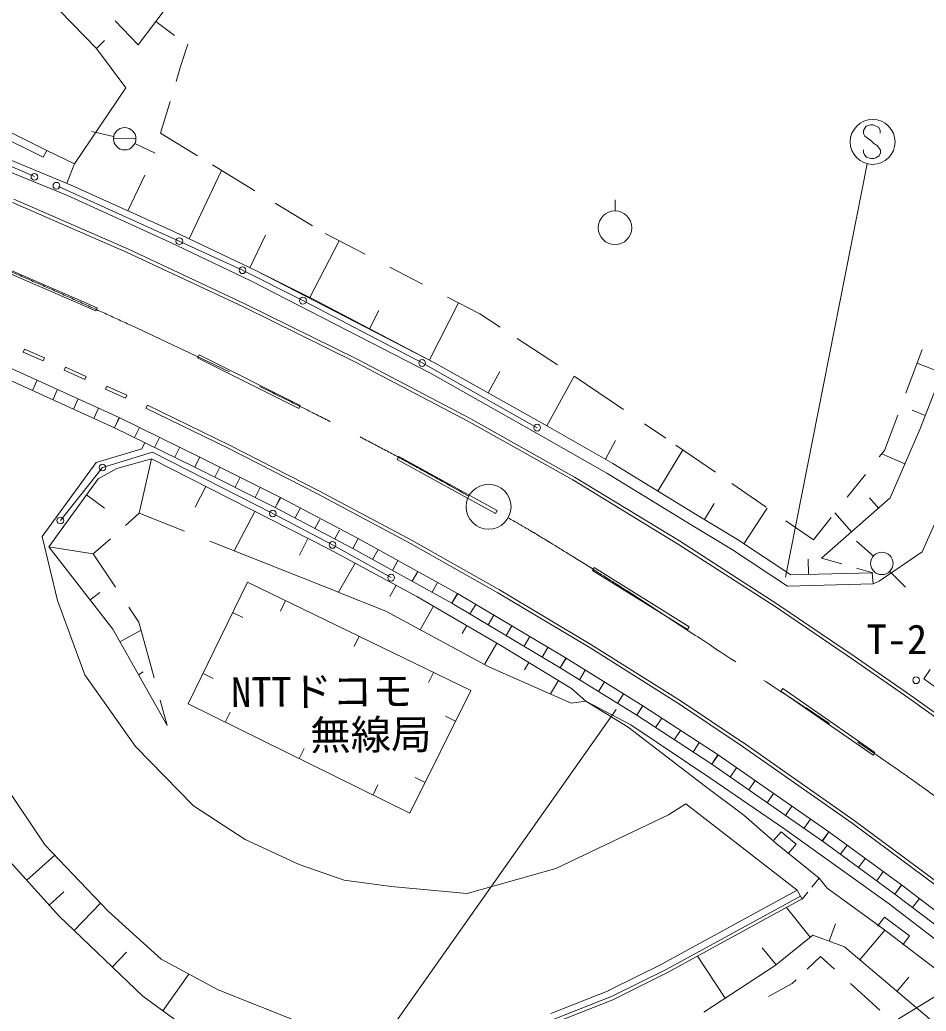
# Model space of a CAD drawing. Units: millimetres, scale not verified. Extents: x 40000 to 680000, y 20000 to 380000.
# Drawn here: x 447534 to 487912, y 270548 to 314704 of the extents above; entities that cross this region are included whole.
import ezdxf
from ezdxf.enums import TextEntityAlignment as Align

# ---------------------------------------------------------------- set-up
doc = ezdxf.new("R2010")
doc.units = ezdxf.units.MM
doc.header["$LTSCALE"] = 1000
doc.linetypes.add('CHAIN', pattern=[18.5, 12, -1.5, 3.5, -1.5])
for name, color, linetype, lineweight in [('M-BGD', 7, 'Continuous', 13), ('M-BMK', 2, 'CHAIN', 13), ('M-BMK-SRVR', 3, 'Continuous', 13), ('M-STR-STRC', 7, 'Continuous', 13), ('M-TTL-FRAM', 2, 'Continuous', 50)]:
    doc.layers.add(name, color=color, linetype=linetype, lineweight=lineweight)
doc.styles.add('ＭＳ ゴシック', font='')
doc.styles.get('ＭＳ ゴシック').set_extended_font_data('MS Gothic')

msp = doc.modelspace()

# ---------------------------------------------------------------- linework, layer by layer
at = {"layer": 'M-BGD'}
for p, q in [((450943, 313421), (433546, 331432)), ((455112, 316659), (452810, 313584)), ((451787, 314663), (452810, 313584)), ((454431, 314010), (453596, 314634)), ((448733, 308887), (439352, 313526)), ((451313, 313779), (450943, 313421)), ((454695, 312631), (455019, 313622)), ((448577, 308586), (439196, 313226)), ((452258, 311680), (450943, 313421)), ((454493, 311958), (454695, 312631)), ((452258, 311680), (449973, 308288)), ((453800, 309652), (454227, 311072)), ((442156, 309962), (449652, 306872)), ((451711, 309512), (450739, 309723)), ((455444, 308651), (453800, 309652)), ((451705, 309405), (452705, 309413)), ((452654, 309190), (453557, 308768)), ((448187, 307731), (445440, 308904)), ((449851, 307331), (445950, 308936)), ((448733, 308887), (448577, 308586)), ((449973, 308288), (448733, 308887)), ((449973, 308288), (449622, 307435)), ((458005, 307092), (456112, 308245)), ((452342, 306202), (453097, 307786)), ((456524, 307994), (455072, 304949)), ((449851, 307331), (454426, 305257)), ((454426, 305257), (449851, 307331)), ((454640, 304846), (449255, 307275)), ((447211, 306574), (452314, 304347)), ((447269, 306713), (452376, 304483)), ((449652, 306872), (454215, 304804)), ((460578, 305526), (458912, 306540)), ((474052, 306188), (474052, 306688)), ((454426, 305257), (458043, 303532)), ((458043, 303532), (454426, 305257)), ((457782, 303662), (458477, 305119)), ((462917, 304260), (461141, 305183)), ((454215, 304804), (457821, 303084)), ((457456, 303548), (454640, 304846)), ((461757, 304863), (460455, 302332)), ((452314, 304347), (457530, 301908)), ((452376, 304483), (457595, 302043)), ((490719, 304423), (487626, 296450)), ((446358, 303875), (450978, 301876)), ((450919, 301738), (446299, 303738)), ((460148, 302196), (457456, 303548)), ((458043, 303532), (466043, 299414)), ((460719, 302201), (458043, 303532)), ((465479, 302928), (464024, 303685)), ((457821, 303084), (465806, 298974)), ((457595, 302043), (462561, 299595)), ((465460, 299419), (460148, 302196)), ((466043, 299414), (460719, 302201)), ((465778, 299564), (467081, 302095)), ((468024, 301605), (466594, 302348)), ((450978, 301876), (450919, 301738)), ((457530, 301908), (462492, 299461)), ((463116, 300947), (463534, 301760)), ((468934, 301008), (468024, 301605)), ((471489, 299332), (469693, 300510)), ((447676, 299903), (447736, 300041)), ((448578, 299513), (447676, 299903)), ((447736, 300041), (448637, 299650)), ((487738, 300025), (487006, 298070)), ((446472, 299482), (451964, 296985)), ((448637, 299650), (448578, 299513)), ((455450, 299643), (455517, 299777)), ((459961, 297390), (455450, 299643)), ((455517, 299777), (460028, 297524)), ((462492, 299461), (467553, 296794)), ((462561, 299595), (467625, 296926)), ((470580, 296537), (465460, 299419)), ((466043, 299414), (471041, 296599)), ((471041, 296599), (466043, 299414)), ((487506, 299405), (488607, 298978)), ((446272, 299023), (451751, 296533)), ((449512, 299096), (449574, 299233)), ((450424, 298679), (449512, 299096)), ((449574, 299233), (450487, 298815)), ((465806, 298974), (470794, 296164)), ((468395, 298090), (468916, 299039)), ((448305, 298648), (448099, 298193)), ((450487, 298815), (450424, 298679)), ((471009, 296617), (472227, 298837)), ((472227, 298837), (474423, 297346)), ((449219, 298233), (449012, 297778)), ((451354, 298257), (451417, 298393)), ((452242, 297846), (451354, 298257)), ((451417, 298393), (452305, 297983)), ((450132, 297818), (449925, 297363)), ((452305, 297983), (452242, 297846)), ((451045, 297403), (450838, 296948)), ((453217, 297547), (453151, 297412)), ((453151, 297412), (456811, 295622)), ((453217, 297547), (456878, 295757)), ((460028, 297524), (459961, 297390)), ((487281, 297316), (487873, 297086)), ((451958, 296988), (451751, 296533)), ((451970, 296982), (451751, 296533)), ((451964, 296985), (455552, 295231)), ((467553, 296794), (472168, 294209)), ((467625, 296926), (472243, 294338)), ((486643, 297098), (486054, 295524)), ((451751, 296533), (455330, 294783)), ((452865, 296544), (452645, 296095)), ((471041, 296599), (473946, 294942)), ((475360, 296710), (476307, 296067)), ((487626, 296450), (486308, 293412)), ((452966, 295594), (453096, 295878)), ((453760, 296107), (453540, 295658)), ((470794, 296164), (473691, 294511)), ((473621, 295141), (474072, 295963)), ((450932, 294981), (452966, 295594)), ((453438, 295440), (451217, 294766)), ((458807, 292712), (453438, 295440)), ((454655, 295669), (454435, 295220)), ((456811, 295622), (460788, 293595)), ((456878, 295757), (460857, 293728)), ((477078, 295544), (475955, 293711)), ((476755, 295763), (477458, 295286)), ((486054, 295524), (485822, 295232)), ((448529, 291694), (450932, 294981)), ((451849, 294720), (453407, 295148)), ((452853, 292732), (453407, 295148)), ((453407, 295148), (461339, 291111)), ((455549, 295232), (455330, 294783)), ((455554, 295230), (455330, 294783)), ((455552, 295231), (459148, 293426)), ((464343, 295118), (464416, 295250)), ((468722, 292710), (464343, 295118)), ((464416, 295250), (468794, 292842)), ((478522, 294553), (477458, 295286)), ((485934, 295373), (486965, 294925)), ((487733, 291009), (489512, 295026)), ((451217, 294766), (449340, 292405)), ((451020, 294256), (451849, 294720)), ((455330, 294783), (458914, 292984)), ((456450, 294780), (456226, 294333)), ((473946, 294942), (477702, 292641)), ((448827, 291231), (451020, 294256)), ((457346, 294330), (457122, 293883)), ((472168, 294209), (476840, 291369)), ((472243, 294338), (476919, 291496)), ((473691, 294511), (477436, 292217)), ((485204, 294454), (484395, 293436)), ((455351, 292990), (455823, 293918)), ((458242, 293880), (458018, 293433)), ((460857, 293728), (465014, 291512)), ((480779, 292997), (479258, 294045)), ((451308, 292957), (450502, 293541)), ((459138, 293431), (458914, 292984)), ((459157, 293421), (458914, 292984)), ((459148, 293426), (462611, 291596)), ((460788, 293595), (464942, 291381)), ((486308, 293412), (483248, 290725)), ((485390, 293416), (485791, 292958)), ((457087, 291049), (457998, 292811)), ((458914, 292984), (462369, 291159)), ((460030, 292936), (459797, 292517)), ((468794, 292842), (468722, 292710)), ((478465, 293160), (478030, 292442)), ((480835, 292958), (479787, 291364)), ((452236, 292183), (452853, 292732)), ((452853, 292732), (454875, 291928)), ((461466, 291315), (458807, 292712)), ((460903, 292451), (460680, 292051)), ((479503, 291550), (477702, 292641)), ((482891, 291542), (481662, 292389)), ((483682, 292538), (482891, 291542)), ((483849, 292748), (484590, 291903)), ((461775, 291966), (461563, 291584)), ((479234, 291129), (477436, 292217)), ((449217, 288841), (448529, 291694)), ((450806, 290911), (451570, 291591)), ((456004, 291479), (461728, 289204)), ((459987, 290856), (460368, 291605)), ((462611, 291596), (462369, 291159)), ((467033, 289152), (462611, 291596)), ((465014, 291512), (468906, 289314)), ((476919, 291496), (481264, 288692)), ((481884, 289986), (479503, 291550)), ((485560, 290821), (484805, 291477)), ((450806, 290911), (448827, 291231)), ((451673, 287561), (448827, 291231)), ((461339, 291111), (465227, 289021)), ((464075, 289857), (461466, 291315)), ((466784, 288719), (462369, 291159)), ((463494, 291108), (463252, 290671)), ((464942, 291381), (468830, 289184)), ((476840, 291369), (481181, 288567)), ((481740, 289482), (479234, 291129)), ((485823, 289697), (487733, 291009)), ((451798, 289427), (450806, 290911)), ((464377, 290620), (464135, 290183)), ((482657, 290684), (482674, 290006)), ((483248, 290725), (484156, 290468)), ((461728, 289204), (462467, 290504)), ((465260, 290132), (465018, 289695)), ((473040, 290182), (473120, 290309)), ((477272, 287545), (473040, 290182)), ((473120, 290309), (477351, 287672)), ((484806, 290285), (485535, 290079)), ((486289, 290138), (486993, 289427)), ((485535, 290079), (481884, 289986)), ((485501, 290067), (485548, 289579)), ((485548, 289579), (485823, 289697)), ((455038, 284230), (457673, 289657)), ((457673, 289657), (467620, 284837)), ((464014, 289020), (464295, 289522)), ((466143, 289644), (465901, 289207)), ((468906, 289314), (472972, 286882)), ((485548, 289579), (481740, 289482)), ((450428, 285529), (449217, 288841)), ((451093, 289199), (450662, 288865)), ((459140, 288358), (459371, 288834)), ((461744, 289198), (463836, 288366)), ((465227, 289021), (468958, 286831)), ((467026, 289156), (466784, 288719)), ((467041, 289148), (466784, 288719)), ((471866, 286267), (467033, 289152)), ((468830, 289184), (472894, 286754)), ((452838, 287870), (452392, 288538)), ((468433, 285888), (463836, 288366)), ((465369, 287540), (465958, 288592)), ((471607, 285839), (466784, 288719)), ((467844, 288668), (467588, 288239)), ((481181, 288567), (484622, 286234)), ((481264, 288692), (484707, 286358)), ((457464, 288082), (457014, 288300)), ((468648, 288188), (468392, 287759)), ((454093, 283273), (451673, 287561)), ((452933, 287523), (451992, 286997)), ((453514, 285392), (452838, 287870)), ((467235, 287370), (467444, 287720)), ((469452, 287708), (469195, 287279)), ((477351, 287672), (477272, 287545)), ((462428, 286797), (462646, 287247)), ((470255, 287229), (469999, 286799)), ((468233, 285996), (468791, 286933)), ((468958, 286831), (472118, 284914)), ((471059, 286749), (470803, 286319)), ((472894, 286754), (476918, 284224)), ((472972, 286882), (477000, 284350)), ((471863, 286269), (471607, 285839)), ((471869, 286265), (471607, 285839)), ((475288, 284153), (471866, 286267)), ((484622, 286234), (487145, 284488)), ((484707, 286358), (487231, 284611)), ((472095, 284274), (468433, 285888)), ((470014, 285754), (470205, 286075)), ((475019, 283731), (471607, 285839)), ((472723, 285738), (472460, 285312)), ((487802, 285358), (488093, 285765)), ((452692, 282339), (450428, 285529)), ((453035, 285656), (452818, 285533)), ((456147, 285368), (455697, 285586)), ((465744, 285191), (465962, 285640)), ((471178, 284678), (471531, 285270)), ((487802, 285358), (489420, 284202)), ((467620, 284837), (464915, 279371)), ((472118, 284914), (472749, 284360)), ((473576, 285211), (473313, 284785)), ((481434, 284803), (481519, 284926)), ((485543, 281946), (481434, 284803)), ((481519, 284926), (485629, 282069)), ((454093, 283273), (453785, 284402)), ((474429, 284683), (474166, 284258)), ((487143, 284489), (488813, 283283)), ((487231, 284611), (488902, 283403)), ((464915, 279371), (455038, 284230)), ((472749, 284360), (472095, 284274)), ((472749, 284360), (474642, 283204)), ((472749, 284360), (474748, 283300)), ((475282, 284156), (475019, 283731)), ((475293, 284149), (475019, 283731)), ((478641, 281959), (475288, 284153)), ((476918, 284224), (479623, 282418)), ((477000, 284350), (479706, 282543)), ((456905, 283868), (456684, 283420)), ((466496, 283692), (466944, 283471)), ((478362, 281544), (475019, 283731)), ((476129, 283603), (475855, 283184)), ((474642, 283204), (478080, 280548)), ((474748, 283300), (478320, 280916)), ((476964, 283056), (476691, 282637)), ((452692, 282339), (455272, 279699)), ((460197, 282249), (459976, 281800)), ((477800, 282509), (477526, 282091)), ((484617, 278923), (479623, 282418)), ((484705, 279045), (479709, 282541)), ((478636, 281962), (478362, 281544)), ((478647, 281955), (478362, 281544)), ((483576, 278537), (478641, 281959)), ((485629, 282069), (485543, 281946)), ((483291, 278126), (478362, 281544)), ((479468, 281385), (479184, 280974)), ((465143, 280959), (465591, 280738)), ((478320, 280916), (481618, 278653)), ((446810, 280709), (448667, 277944)), ((463489, 280629), (463269, 280181)), ((478080, 280548), (479786, 279283)), ((480290, 280816), (480005, 280405)), ((481112, 280246), (480827, 279835)), ((455272, 279699), (457580, 278200)), ((476428, 279296), (477211, 279790)), ((477211, 279790), (482169, 275940)), ((481933, 279676), (481648, 279266)), ((471415, 276908), (476428, 279296)), ((479786, 279283), (481217, 278024)), ((482755, 279107), (482470, 278696)), ((481618, 278653), (482984, 277678)), ((489511, 275283), (484617, 278923)), ((489602, 275402), (484705, 279045)), ((457580, 278200), (459985, 277074)), ((481448, 278543), (481127, 278160)), ((481448, 278543), (482118, 277982)), ((483576, 278537), (483281, 278134)), ((483576, 278537), (483291, 278126)), ((483576, 278537), (486813, 276168)), ((446357, 278026), (449284, 274779)), ((448667, 277944), (451474, 274998)), ((481217, 278024), (483138, 276476)), ((482118, 277982), (481797, 277599)), ((483281, 278134), (486514, 275767)), ((484385, 277946), (484089, 277542)), ((449088, 277502), (447840, 276381)), ((482984, 277678), (486212, 275366)), ((485193, 277354), (484898, 276950)), ((459985, 277074), (461982, 276382)), ((467463, 275794), (471415, 276908)), ((483138, 276476), (482820, 276077)), ((483138, 276476), (483502, 276021)), ((486001, 276762), (485706, 276359)), ((461982, 276382), (464077, 276097)), ((464077, 276097), (467463, 275794)), ((483502, 276021), (485933, 274262)), ((486810, 276171), (486514, 275767)), ((486817, 276165), (486514, 275767)), ((486813, 276168), (489993, 273747)), ((449490, 275867), (448835, 275277)), ((482169, 275940), (476180, 272671)), ((482313, 275676), (476324, 272407)), ((482385, 275545), (476394, 272274)), ((482394, 275540), (482169, 275940)), ((482636, 275845), (482394, 275540)), ((486514, 275767), (489686, 273352)), ((487610, 275561), (487307, 275163)), ((451125, 275364), (449956, 274135)), ((481684, 275162), (482748, 273837)), ((486212, 275366), (489321, 272971)), ((449284, 274779), (453009, 271211)), ((451474, 274998), (453831, 272869)), ((486049, 274741), (485749, 274340)), ((486049, 274741), (487172, 273900)), ((483878, 274433), (483595, 273661)), ((485933, 274262), (489120, 271819)), ((481183, 272580), (482863, 273930)), ((482863, 273930), (484270, 273412)), ((486076, 274153), (484960, 272830)), ((487172, 273900), (486873, 273500)), ((480609, 273376), (481224, 272612)), ((484270, 273412), (488926, 269483)), ((452283, 273170), (451651, 272511)), ((477731, 273004), (478958, 271126)), ((482605, 272417), (483200, 272988)), ((483200, 272988), (483821, 272425)), ((453831, 272869), (456372, 271500)), ((476190, 272676), (473762, 271465)), ((478007, 270504), (481183, 272580)), ((455070, 272202), (453901, 270567)), ((476324, 272407), (473896, 271196)), ((476394, 272274), (473957, 271059)), ((487143, 272065), (486612, 271436)), ((480882, 271200), (481940, 271779)), ((481940, 271779), (482119, 271951)), ((484536, 271778), (485843, 270594)), ((453009, 271211), (456726, 268531)), ((456372, 271500), (460241, 269954)), ((473786, 271475), (471185, 270449)), ((473896, 271196), (471295, 270170)), ((473957, 271059), (471350, 270030))]:
    msp.add_line(p, q, dxfattribs=at)
for centre, radius in [((452205, 309409), 500), ((448183, 307711), 150), ((449164, 307315), 150), ((474047, 305442), 750), ((454640, 304846), 150), ((457456, 303548), 150), ((460148, 302196), 150), ((465460, 299419), 150), ((470580, 296537), 150), ((451217, 294766), 150), ((458807, 292712), 150), ((449340, 292405), 150), ((461466, 291315), 150), ((485938, 290493), 500), ((464075, 289857), 150), ((487464, 285287), 150)]:
    msp.add_circle(centre, radius, dxfattribs=at)
at = {"layer": 'M-BMK'}
for points, knots in [([(373920, 319106), (374072, 319105), (374225, 319103), (374377, 319098), (374391, 319097), (374406, 319097), (374420, 319096), (374434, 319096), (374448, 319095), (374463, 319095), (374481, 319094), (374499, 319093), (374518, 319092), (374536, 319091), (374554, 319091), (374572, 319090), (374591, 319089), (374609, 319088), (374627, 319088), (374902, 319076), (375176, 319063), (375451, 319050), (375780, 319034), (376109, 319017), (376438, 318999), (376767, 318981), (377096, 318962), (377425, 318942), (379564, 318815), (381700, 318655), (383837, 318499), (387071, 318263), (390307, 318036), (393524, 317655), (397078, 317235), (400609, 316628), (404136, 316005), (407580, 315396), (411021, 314771), (414428, 313996), (417547, 313287), (420638, 312451), (423722, 311591), (427601, 310510), (431470, 309390), (435280, 308095), (437960, 307184), (440611, 306185), (443235, 305122), (446372, 303851), (449471, 302487), (452543, 301069), (454561, 300138), (456568, 299184), (458562, 298205), (458895, 298042), (459227, 297878), (459559, 297713), (459890, 297549), (460222, 297383), (460553, 297217), (460773, 297107), (460994, 296996), (461214, 296884), (461251, 296865), (461288, 296847), (461324, 296828), (461361, 296810), (461398, 296791), (461434, 296772), (461471, 296754), (461508, 296735), (461544, 296717), (461798, 296588), (462052, 296458), (462305, 296327), (462559, 296197), (462812, 296066), (463064, 295934), (464570, 295148), (466052, 294317), (467534, 293485)], [0, 0, 0, 0, 1, 1, 1, 2, 2, 2, 3, 3, 3, 4, 4, 4, 5, 5, 5, 6, 6, 6, 7, 7, 7, 8, 8, 8, 9, 9, 9, 10, 10, 10, 11, 11, 11, 12, 12, 12, 13, 13, 13, 14, 14, 14, 15, 15, 15, 16, 16, 16, 17, 17, 17, 18, 18, 18, 19, 19, 19, 20, 20, 20, 21, 21, 21, 22, 22, 22, 23, 23, 23, 24, 24, 24, 25, 25, 25, 26, 26, 26, 27, 27, 27, 27]), ([(469288, 292524), (469615, 292338), (469942, 292151), (470266, 291958), (470390, 291885), (470514, 291810), (470638, 291735), (470761, 291660), (470885, 291585), (471009, 291510), (471037, 291493), (471066, 291475), (471095, 291458), (471123, 291440), (471152, 291423), (471181, 291405), (471209, 291388), (471238, 291370), (471266, 291353), (471567, 291169), (471868, 290985), (472167, 290799), (472552, 290560), (472936, 290319), (473319, 290077), (475756, 288537), (478154, 286939), (480565, 285358), (482928, 283809), (485304, 282277), (487598, 280633), (490722, 278395), (493696, 275950), (496682, 273522), (499248, 271435), (501823, 269361), (504279, 267153), (506598, 265070), (508811, 262867), (511070, 260713), (513380, 258510), (515736, 256357), (518010, 254120), (520484, 251684), (522859, 249148), (525235, 246612)], [0, 0, 0, 0, 1, 1, 1, 2, 2, 2, 3, 3, 3, 4, 4, 4, 5, 5, 5, 6, 6, 6, 7, 7, 7, 8, 8, 8, 9, 9, 9, 10, 10, 10, 11, 11, 11, 12, 12, 12, 13, 13, 13, 14, 14, 14, 15, 15, 15, 15])]:
    msp.add_open_spline(points, degree=3, knots=knots, dxfattribs=at)
at = {"layer": 'M-BMK-SRVR'}
msp.add_circle((468418, 293016), 1000, dxfattribs=at)
at = {"layer": 'M-STR-STRC'}
for p, q in [((485429, 310028), (485237, 309961)), ((485550, 310027), (485429, 310028)), ((485801, 309910), (485550, 310027)), ((485237, 309961), (485115, 309775)), ((485115, 309775), (485119, 309644)), ((485119, 309644), (485183, 309515)), ((485865, 309779), (485801, 309910)), ((485866, 309650), (485865, 309779)), ((485183, 309515), (485440, 309336)), ((485440, 309336), (485570, 309205)), ((485570, 309205), (485750, 309091)), ((485750, 309091), (485878, 308892)), ((485126, 308796), (485122, 308917)), ((485166, 308693), (485126, 308796)), ((485252, 308584), (485166, 308693)), ((485815, 308649), (485673, 308556)), ((485874, 308781), (485815, 308649)), ((485878, 308892), (485874, 308781)), ((481644, 289886), (485290, 308295)), ((485439, 308525), (485252, 308584)), ((485573, 308526), (485439, 308525)), ((485673, 308556), (485573, 308526)), ((474103, 283981), (459810, 263736)), ((490331, 272443), (469095, 259459))]:
    msp.add_line(p, q, dxfattribs=at)
msp.add_circle((485527, 309266), 1000, dxfattribs=at)

# ---------------------------------------------------------------- texts
at = {"layer": 'M-BGD', "style": 'ＭＳ ゴシック'}
msp.add_text('T-2', height=1320, rotation=359.98, dxfattribs=at).set_placement((485259, 286057), align=Align.BOTTOM_LEFT)
at = {"layer": 'M-TTL-FRAM', "color": 7, "style": 'ＭＳ ゴシック'}
for s, p in [('NTTドコモ', (456956, 283700)), ('無線局', (460481, 281784))]:
    msp.add_text(s, height=1320, rotation=0.497, dxfattribs=at).set_placement(p, align=Align.BOTTOM_LEFT)

doc.saveas('drawing.dxf')
